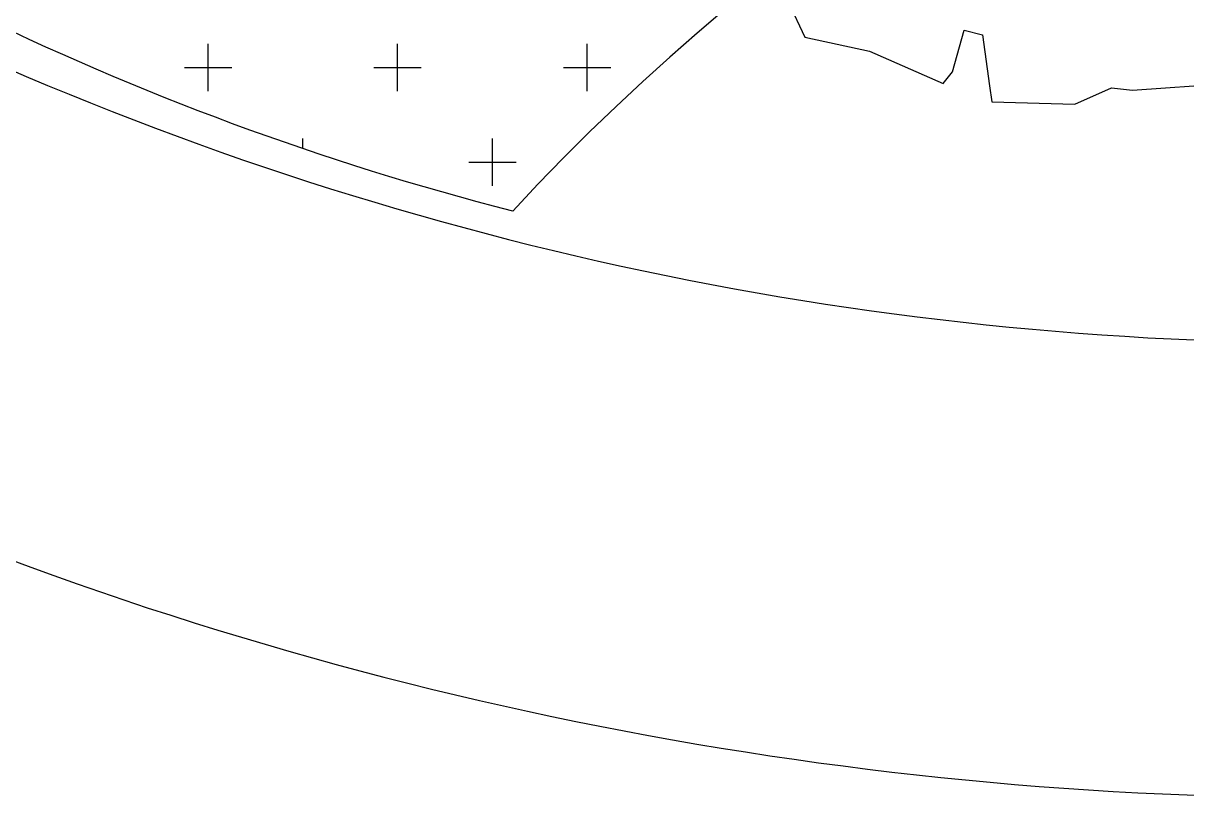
# Model space of a CAD drawing. Header units: feet. Extents: x 919634 to 928945, y 707022 to 708026.
# Drawn here: x 920163.08 to 920178.42, y 707273.01 to 707283.22 of the extents above; entities that cross this region are included whole.
import ezdxf

# ---------------------------------------------------------------- set-up
doc = ezdxf.new("R2010")
doc.units = ezdxf.units.FT
doc.header["$LTSCALE"] = 20
doc.header["$MEASUREMENT"] = 0
for name, color, linetype in [('-u-site-xref', 7, 'Continuous'), ('LK-TREE-013M', 6, 'Continuous'), ('LK-TREE-025M', 2, 'Continuous'), ('LK-TREE-035M', 123, 'Continuous'), ('LK-TREE-050M', 2, 'Continuous'), ('LK-TREE-TRNK', 32, 'Continuous'), ('LP-PATT-SHAR', 4, 'Continuous'), ('LP-SHAR-BRDR-CONT', 123, 'Continuous'), ('LP-TREE', 15, 'Continuous')]:
    doc.layers.add(name, color=color, linetype=linetype)
doc.layers.add('Site Plan$0$SP-SIDEWALK', color=2, linetype='Continuous', lineweight=25)
doc.layers.get('-u-site-xref').off()

# ---------------------------------------------------------------- blocks, each defined once
blk = doc.blocks.new('Site Plan')
at = {"layer": 'Site Plan$0$SP-SIDEWALK'}
for radius, start in [(44, 244.9514), (50, 246.5522)]:
    blk.add_arc((920180.344, 707323.006), radius, start, 270.4182, dxfattribs=at)
blk = doc.blocks.new('TREE-DCID-208')
at = {"layer": 'LK-TREE-013M'}
for p, q in [((0.0022, 0.0753), (0.1385, 0.5736)), ((-0.0836, -0.0191), (-0.5704, -0.086)), ((0.0681, -0.0388), (0.3865, -0.4537))]:
    blk.add_line(p, q, dxfattribs=at)
at = {"layer": 'LK-TREE-025M'}
for p, q in [((0.0169, 0.0819), (0.2216, 0.4828)), ((-0.0636, -0.0388), (-0.4941, -0.3051)), ((0.0698, -0.0372), (0.5329, -0.1486))]:
    blk.add_line(p, q, dxfattribs=at)
at = {"layer": 'LK-TREE-035M'}
for p, q in [((-0.0201, 0.0868), (-0.1399, 0.5698)), ((0.0644, -0.0647), (0.2503, -0.4676)), ((-0.0633, -0.0679), (-0.3887, -0.4))]:
    blk.add_line(p, q, dxfattribs=at)
at = {"layer": 'LK-TREE-050M'}
blk.add_lwpolyline([(-0.0222, 0.5063), (-0.0288, 0.4691), (-0.0397, 0.4669), (-0.0551, 0.502), (-0.0989, 0.5041), (-0.1076, 0.4866), (-0.1515, 0.4779), (-0.1843, 0.4779), (-0.2128, 0.4494), (-0.2566, 0.4363), (-0.2566, 0.4056), (-0.2764, 0.3903), (-0.2983, 0.4034), (-0.3421, 0.3903), (-0.3487, 0.3618), (-0.3837, 0.3399), (-0.3925, 0.318), (-0.3969, 0.2939), (-0.375, 0.2742), (-0.3903, 0.2545), (-0.4363, 0.2611), (-0.4582, 0.2129), (-0.4495, 0.1625), (-0.4714, 0.1384), (-0.4911, 0.1056), (-0.5086, 0.0596), (-0.4977, 0.0246), (-0.4604, 0.0246), (-0.456, -0.0061), (-0.4977, -0.0126), (-0.5064, -0.0389), (-0.4845, -0.1199), (-0.467, -0.1265), (-0.4604, -0.1791), (-0.4451, -0.2054), (-0.4232, -0.2732), (-0.3925, -0.2842), (-0.3596, -0.2601), (-0.3487, -0.2842), (-0.3772, -0.3236), (-0.3552, -0.3608), (-0.3202, -0.3762), (-0.2873, -0.374), (-0.2764, -0.4046), (-0.261, -0.4375), (-0.1997, -0.4506), (-0.1296, -0.4813), (-0.1208, -0.4703), (-0.1098, -0.4309), (-0.0923, -0.4353), (-0.0857, -0.4835), (-0.0835, -0.4988), (-0.0047, -0.501), (0.0304, -0.4856), (0.0501, -0.4878), (0.1399, -0.4813), (0.1597, -0.455), (0.1969, -0.4506), (0.2298, -0.444), (0.2473, -0.4221), (0.2385, -0.3915), (0.2517, -0.3827), (0.2867, -0.4068), (0.3218, -0.3915), (0.3569, -0.3521), (0.3722, -0.3192), (0.4182, -0.2754), (0.4226, -0.2579), (0.4555, -0.2404), (0.4555, -0.2075), (0.4204, -0.1922), (0.4314, -0.1659), (0.4861, -0.1637), (0.5015, -0.1199), (0.4927, -0.0696), (0.5146, -0.0455), (0.5037, -0.017), (0.5015, 0.0268), (0.4642, 0.0311), (0.4598, 0.0574), (0.5015, 0.0749), (0.4839, 0.1538), (0.4686, 0.237), (0.4489, 0.2414), (0.4116, 0.2983), (0.3853, 0.3092), (0.3744, 0.3487), (0.3591, 0.3684), (0.3262, 0.3487), (0.313, 0.364), (0.324, 0.3968), (0.3021, 0.4209), (0.2583, 0.4406), (0.2232, 0.4428), (0.2057, 0.4647), (0.164, 0.491), (0.1356, 0.445), (0.1202, 0.4582), (0.1268, 0.502), (0.0808, 0.5041), (0.0435, 0.4954), (0.0063, 0.5041)], close=True, dxfattribs=at)
at = {"layer": 'LK-TREE-TRNK', "const_width": 0.0375}
for points in [[(-0.0165, 0.0753, 1), (0.021, 0.0753, 1)], [(-0.0824, -0.0388, 1), (-0.0449, -0.0388, 1)], [(0.0493, -0.0388, 1), (0.0868, -0.0388, 1)]]:
    blk.add_lwpolyline(points, format="xyb", close=True, dxfattribs=at)

msp = doc.modelspace()

# ---------------------------------------------------------------- block references
at = {"layer": '-u-site-xref'}
msp.add_blockref('Site Plan', (0, 0), dxfattribs=at)

# ---------------------------------------------------------------- next in the draw order: hatches: boundary and pattern name
at = {"layer": 'LP-PATT-SHAR'}
h = msp.add_hatch(dxfattribs=at)
h.set_pattern_fill('CROSS', color=256, scale=5)
h.set_pattern_definition([(0, (920122.6991, 707287.6352), (1.25, 1.25), [0.625, -1.875]), (90, (920123.0116, 707287.3227), (-1.25, 1.25), [0.625, -1.875])])
edge = h.paths.add_edge_path()
edge.add_line((920120.352, 707292.109), (920197.29, 707292.643))
edge.add_line((920197.29, 707292.643), (920197.261, 707289.831))
edge.add_arc((920191.588, 707260.289), 30.082, 79.1312, 137.1573)
edge.add_arc((920178.683, 707316.641), 37.044, 243.7196, 255.6977, ccw=False)
edge.add_arc((920143.091, 707243.35), 44.432, 64.4131, 90.0068)
edge.add_line((920143.086, 707287.783), (920120.37, 707287.618))
edge.add_line((920120.37, 707287.618), (920120.352, 707292.109))

# ---------------------------------------------------------------- next in the draw order: linework, layer by layer
at = {"layer": 'LP-SHAR-BRDR-CONT'}
msp.add_lwpolyline([(920120.352, 707292.109), (920197.29, 707292.643), (920197.261, 707289.831, 0.258739), (920169.531, 707280.744, -0.052312), (920162.281, 707283.425, 0.11214), (920143.086, 707287.783), (920120.37, 707287.618)], format="xyb", close=True, dxfattribs=at)

# ---------------------------------------------------------------- next in the draw order: block references
at = {"layer": 'LP-TREE', "xscale": 13.88739792285958, "yscale": 13.88739792285958, "zscale": 18.29877919221403}
msp.add_blockref('TREE-DCID-208', (920177.008, 707289.111), dxfattribs=at)

doc.saveas('drawing.dxf')
